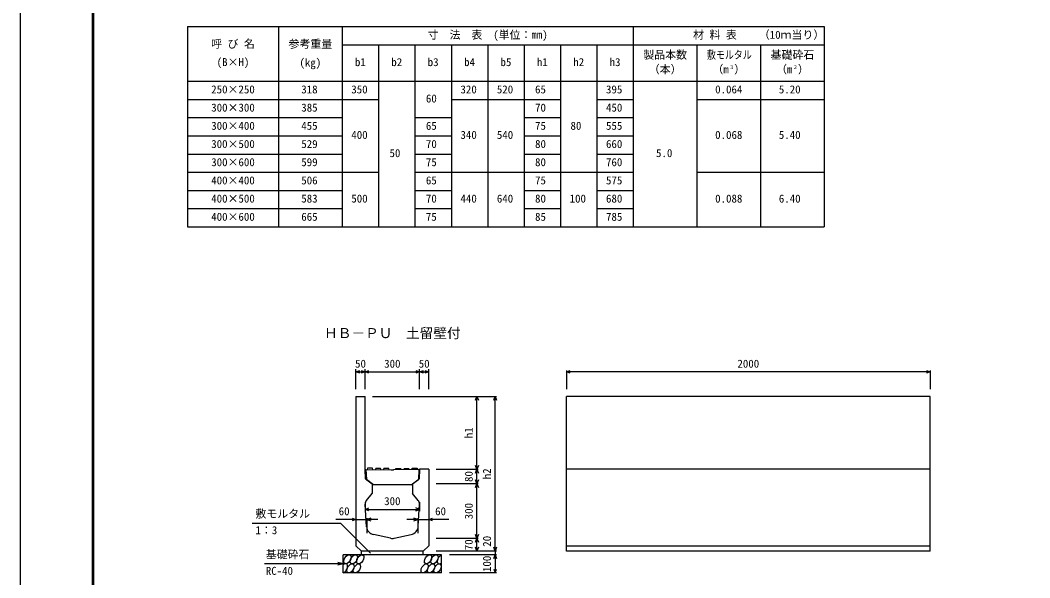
# Model space of a CAD drawing. Units: millimetres, scale not verified. Extents: x -16800 to 16800, y -5940 to 5940.
# Drawn here: x -16800 to -11250, y 41 to 3106 of the extents above; entities that cross this region are included whole.
import ezdxf
from ezdxf.enums import TextEntityAlignment as Align

# ---------------------------------------------------------------- set-up
doc = ezdxf.new("R2010")
doc.units = ezdxf.units.MM
doc.header["$LTSCALE"] = 20
for name, color, linetype, lineweight in [('0-0_DIM', 7, 'Continuous', 25), ('0-1_Defpoints', 5, 'Continuous', 25), ('0-2_HATCH', 6, 'Continuous', 25), ('0-3_HYO', 3, 'Continuous', 25), ('0-4_HYO2', 4, 'Continuous', 25), ('0-5_OUTLINE', 3, 'Continuous', 25), ('0-6_TXT', 7, 'Continuous', 25), ('0-7_WAKU', 3, 'Continuous', 25)]:
    doc.layers.add(name, color=color, linetype=linetype, lineweight=lineweight)
doc.styles.add('ＭＳ ゴシック', font='')
doc.styles.get('ＭＳ ゴシック').set_extended_font_data('MS Gothic')

msp = doc.modelspace()

# ---------------------------------------------------------------- linework, layer by layer
at = {"layer": '0-0_DIM'}
for p, q in [((-14954.3, 1077.78), (-14954.3, 1187.78)), ((-14954.3, 1172.78), (-14904.3, 1172.78)), ((-14904.3, 1077.78), (-14904.3, 1187.78)), ((-14904.3, 1172.78), (-14604.3, 1172.78)), ((-14604.3, 1077.78), (-14604.3, 1187.78)), ((-14604.3, 1172.78), (-14554.3, 1172.78)), ((-14554.3, 1077.78), (-14554.3, 1187.78)), ((-13797.57, 1180.28), (-13797.57, 1077.78)), ((-11797.57, 1172.78), (-13797.57, 1172.78)), ((-11797.57, 1180.28), (-11797.57, 1077.78)), ((-14864.3, 1037.78), (-14181.8, 1037.78)), ((-14289.3, 637.78), (-14289.3, 1037.78)), ((-14189.3, 187.78), (-14189.3, 1037.78)), ((-14514.3, 637.78), (-14281.8, 637.78)), ((-14281.8, 557.78), (-14514.3, 557.78)), ((-14904.3, 457.78), (-14904.3, 406.77)), ((-14604.3, 457.78), (-14604.3, 406.77)), ((-14904.3, 417.38), (-14604.3, 417.38)), ((-15037.32, 339.59), (-15525.26, 339.59)), ((-14954.3, 361.84), (-15064.3, 361.84)), ((-15037.32, 339.59), (-14873.67, 175.93)), ((-14954.3, 361.84), (-14894.3, 361.84)), ((-14894.3, 369.34), (-14894.3, 286.64)), ((-14834.3, 361.84), (-14894.3, 361.84)), ((-14614.3, 361.84), (-14674.3, 361.84)), ((-14614.3, 369.34), (-14614.3, 286.64)), ((-14614.3, 361.84), (-14554.3, 361.84)), ((-14444.3, 361.84), (-14554.3, 361.84)), ((-14281.8, 257.78), (-14514.3, 257.78)), ((-14289.3, 187.78), (-14289.3, 257.78)), ((-14181.8, 187.78), (-14514.3, 187.78)), ((-14181.8, 167.78), (-14439.3, 167.78)), ((-15024.3, 117.78), (-15457.61, 117.78)), ((-15024.3, 117.78), (-15053.28, 125.54)), ((-15024.3, 117.78), (-15053.28, 110.01)), ((-14181.8, 67.78), (-14439.3, 67.78))]:
    msp.add_line(p, q, dxfattribs=at)
for points in [[(-14933.16, 1165.08), (-14954.3, 1172.78), (-14933.16, 1180.47)], [(-14925.44, 1180.47), (-14904.3, 1172.78), (-14925.44, 1165.08)], [(-14883.16, 1165.08), (-14904.3, 1172.78), (-14883.16, 1180.47)], [(-14625.44, 1180.47), (-14604.3, 1172.78), (-14625.44, 1165.08)], [(-14583.16, 1165.08), (-14604.3, 1172.78), (-14583.16, 1180.47)], [(-14575.44, 1180.47), (-14554.3, 1172.78), (-14575.44, 1165.08)], [(-13776.43, 1165.08), (-13797.57, 1172.78), (-13776.43, 1180.47)], [(-11818.72, 1180.47), (-11797.57, 1172.78), (-11818.72, 1165.08)], [(-14297, 1016.64), (-14289.3, 1037.78), (-14281.6, 1016.64)], [(-14197, 1016.64), (-14189.3, 1037.78), (-14181.6, 1016.64)], [(-14281.6, 658.92), (-14289.3, 637.78), (-14297, 658.92)], [(-14297, 616.64), (-14289.3, 637.78), (-14281.6, 616.64)], [(-14289.3, 257.78), (-14289.3, 557.78), (-14289.3, 637.78)], [(-14281.6, 578.92), (-14289.3, 557.78), (-14297, 578.92)], [(-14297, 536.64), (-14289.3, 557.78), (-14281.6, 536.64)], [(-14883.16, 409.68), (-14904.3, 417.38), (-14883.16, 425.07)], [(-14625.44, 409.68), (-14604.3, 417.38), (-14625.44, 425.07)], [(-14975.44, 369.53), (-14954.3, 361.84), (-14975.44, 354.14)], [(-14873.16, 369.53), (-14894.3, 361.84), (-14873.16, 354.14)], [(-14635.44, 354.14), (-14614.3, 361.84), (-14635.44, 369.53)], [(-14533.16, 354.14), (-14554.3, 361.84), (-14533.16, 369.53)], [(-14281.6, 278.92), (-14289.3, 257.78), (-14297, 278.92)], [(-14297, 236.64), (-14289.3, 257.78), (-14281.6, 236.64)], [(-14281.6, 208.92), (-14289.3, 187.78), (-14297, 208.92)], [(-14181.6, 208.92), (-14189.3, 187.78), (-14197, 208.92)], [(-14197, 146.64), (-14189.3, 167.78), (-14181.6, 146.64)], [(-14189.3, 187.78), (-14189.3, 167.78), (-14189.3, 67.78)], [(-14197, 88.92), (-14189.3, 67.78), (-14181.6, 88.92)]]:
    msp.add_lwpolyline(points, dxfattribs=at)
at = {"layer": '0-1_Defpoints'}
msp.add_lwpolyline([(-16800, -5940), (0, -5940), (0, 5940), (-16800, 5940)], close=True, dxfattribs=at)
at = {"layer": '0-2_HATCH'}
for p, q in [((-14862.3, 636.35), (-14863.8, 642.87)), ((-14817.3, 635.89), (-14818.8, 642.41)), ((-14772.3, 635.43), (-14773.8, 641.95)), ((-14736.3, 635.43), (-14734.8, 641.95)), ((-14691.3, 635.89), (-14689.8, 642.41)), ((-14646.3, 636.35), (-14644.8, 642.87))]:
    msp.add_line(p, q, dxfattribs=at)
for points in [[(-14863.75, 642.87), (-14890.75, 643.14), (-14892.3, 636.66)], [(-14818.75, 642.41), (-14845.75, 642.68), (-14847.3, 636.2)], [(-14773.75, 641.95), (-14800.75, 642.22), (-14802.3, 635.74)], [(-14734.85, 641.95), (-14707.85, 642.22), (-14706.3, 635.74)], [(-14689.85, 642.41), (-14662.85, 642.68), (-14661.3, 636.2)], [(-14644.85, 642.87), (-14617.85, 643.14), (-14616.3, 636.66)]]:
    msp.add_lwpolyline(points, dxfattribs=at)
for centre in [(-15001.41, 142.78), (-14965.93, 142.78), (-14930.46, 142.78), (-14558.25, 142.78), (-14522.78, 142.78), (-14984.53, 92.78), (-14949.05, 92.78), (-14576.85, 92.78), (-14541.37, 92.78), (-14505.89, 92.78)]:
    msp.add_ellipse(centre, major_axis=(14.54, 23.54), ratio=0.5792, dxfattribs=at)
for centre, start_param, end_param in [((-14487.3, 142.78), 0.6666252, 4.1103269), ((-15020, 92.78), 3.7419964, 7.318141)]:
    msp.add_ellipse(centre, major_axis=(14.54, 23.54), ratio=0.5792, start_param=start_param, end_param=end_param, dxfattribs=at)
at = {"layer": '0-3_HYO'}
for p, q in [((-15879.94, 3070.16), (-12379.94, 3070.16)), ((-15879.94, 3070.16), (-15879.94, 1970.16)), ((-15379.94, 3070.16), (-15379.94, 1970.16)), ((-15029.94, 3070.16), (-15029.94, 1970.16)), ((-13429.94, 3070.16), (-13429.94, 1970.16)), ((-12379.94, 3070.16), (-12379.94, 1970.16)), ((-15029.94, 2970.16), (-13429.94, 2970.16)), ((-14829.94, 2970.16), (-14829.94, 1970.16)), ((-14629.94, 2970.16), (-14629.94, 1970.16)), ((-14429.94, 2970.16), (-14429.94, 1970.16)), ((-14229.94, 2970.16), (-14229.94, 1970.16)), ((-14029.94, 2970.16), (-14029.94, 1970.16)), ((-13829.94, 2970.16), (-13829.94, 1970.16)), ((-13629.94, 2970.16), (-13629.94, 1970.16)), ((-13429.94, 2970.16), (-12379.94, 2970.16)), ((-13429.94, 2970.16), (-13429.94, 1970.16)), ((-13079.94, 2970.16), (-13079.94, 1970.16)), ((-12729.94, 2970.16), (-12729.94, 1970.16)), ((-15879.94, 2770.16), (-12379.94, 2770.16)), ((-15879.94, 1970.16), (-12379.94, 1970.16))]:
    msp.add_line(p, q, dxfattribs=at)
at = {"layer": '0-4_HYO2'}
for p, q in [((-15879.94, 2670.16), (-14829.94, 2670.16)), ((-15379.94, 2670.16), (-15029.94, 2670.16)), ((-14429.94, 2670.16), (-13829.94, 2670.16)), ((-13629.94, 2670.16), (-13429.94, 2670.16)), ((-13079.94, 2670.16), (-12379.94, 2670.16)), ((-15879.94, 2570.16), (-15379.94, 2570.16)), ((-15379.94, 2570.16), (-15029.94, 2570.16)), ((-14629.94, 2570.16), (-14429.94, 2570.16)), ((-14029.94, 2570.16), (-13829.94, 2570.16)), ((-13629.94, 2570.16), (-13429.94, 2570.16)), ((-15879.94, 2470.16), (-15379.94, 2470.16)), ((-15379.94, 2470.16), (-15029.94, 2470.16)), ((-14629.94, 2470.16), (-14429.94, 2470.16)), ((-14029.94, 2470.16), (-13829.94, 2470.16)), ((-13629.94, 2470.16), (-13429.94, 2470.16)), ((-15879.94, 2370.16), (-15379.94, 2370.16)), ((-15379.94, 2370.16), (-15029.94, 2370.16)), ((-14629.94, 2370.16), (-14429.94, 2370.16)), ((-14029.94, 2370.16), (-13829.94, 2370.16)), ((-13629.94, 2370.16), (-13429.94, 2370.16)), ((-15879.94, 2270.16), (-14829.94, 2270.16)), ((-15379.94, 2270.16), (-15029.94, 2270.16)), ((-14629.94, 2270.16), (-13429.94, 2270.16)), ((-13079.94, 2270.16), (-12379.94, 2270.16)), ((-15879.94, 2170.16), (-15379.94, 2170.16)), ((-15379.94, 2170.16), (-15029.94, 2170.16)), ((-14629.94, 2170.16), (-14429.94, 2170.16)), ((-14029.94, 2170.16), (-13829.94, 2170.16)), ((-13629.94, 2170.16), (-13429.94, 2170.16)), ((-15879.94, 2070.16), (-15379.94, 2070.16)), ((-15379.94, 2070.16), (-15029.94, 2070.16)), ((-14629.94, 2070.16), (-14429.94, 2070.16)), ((-14029.94, 2070.16), (-13829.94, 2070.16)), ((-13629.94, 2070.16), (-13429.94, 2070.16))]:
    msp.add_line(p, q, dxfattribs=at)
at = {"layer": '0-5_OUTLINE'}
for p, q in [((-14954.3, 1037.78), (-14954.3, 217.78)), ((-14954.3, 1037.78), (-14904.3, 1037.78)), ((-14904.3, 637.78), (-14904.3, 1037.78)), ((-14901.3, 584.91), (-14904.3, 637.78)), ((-14899.28, 636.73), (-14760.32, 635.31)), ((-14899.28, 636.73), (-14897.21, 581.83)), ((-14760.32, 635.31), (-14758.8, 632.11)), ((-14749.8, 632.11), (-14758.8, 632.11)), ((-14748.28, 635.31), (-14749.8, 632.11)), ((-14609.3, 636.73), (-14748.28, 635.31)), ((-14609.3, 636.73), (-14611.37, 581.84)), ((-14604.3, 637.78), (-14607.3, 584.91)), ((-14554.3, 637.78), (-14604.3, 637.78)), ((-14554.3, 637.78), (-14554.3, 217.78)), ((-11802.07, 637.78), (-13793.07, 637.78)), ((-14901.3, 584.91), (-14865.3, 557.78)), ((-14857.3, 551.75), (-14897.21, 581.83)), ((-14865.3, 557.78), (-14865.3, 504.26)), ((-14651.3, 551.75), (-14611.37, 581.84)), ((-14643.3, 557.78), (-14607.3, 584.91)), ((-14643.3, 557.78), (-14643.3, 504.26)), ((-14896.63, 466.92), (-14865.3, 504.26)), ((-14651.3, 551.75), (-14857.3, 551.75)), ((-14611.97, 466.92), (-14643.3, 504.26)), ((-14896.32, 322.05), (-14903.6, 445.87)), ((-14612.13, 324.61), (-14605, 445.87)), ((-14764.78, 258.89), (-14857.1, 278.67)), ((-14743.82, 258.89), (-14651.57, 278.66)), ((-14484.3, 167.78), (-15024.3, 167.78)), ((-15024.3, 67.78), (-15024.3, 167.78)), ((-14954.3, 217.78), (-14924.3, 187.78)), ((-14584.3, 187.78), (-14924.3, 187.78)), ((-14924.3, 167.78), (-14924.3, 187.78)), ((-14584.3, 187.78), (-14554.3, 217.78)), ((-14584.3, 167.78), (-14584.3, 187.78)), ((-14484.3, 67.78), (-14484.3, 167.78)), ((-13797.57, 217.78), (-11797.57, 217.78)), ((-14484.3, 67.78), (-15024.3, 67.78))]:
    msp.add_line(p, q, dxfattribs=at)
for points in [[(-11797.57, 187.78), (-13797.57, 187.78), (-13797.57, 1037.78)], [(-11797.57, 187.78), (-11797.57, 1037.78), (-13797.57, 1037.78)]]:
    msp.add_lwpolyline(points, dxfattribs=at)
for centre, radius, start, end in [((-14873.65, 447.63), 30, 139.99998, 183.36644), ((-14634.95, 447.63), 30, 356.63351, 39.99998), ((-14846.62, 327.56), 50, 180.40767, 180.40898), ((-14846.62, 327.56), 50, 186.32364, 257.90523), ((-14662.05, 327.55), 50, 282.17398, 356.65463), ((-14754.3, 307.78), 50, 257.90523, 282.09473)]:
    msp.add_arc(centre, radius, start, end, dxfattribs=at)
at = {"layer": '0-7_WAKU', "lineweight": 50}
msp.add_lwpolyline([(-16400, -5540), (-400, -5540), (-400, 5540), (-16400, 5540)], close=True, dxfattribs=at)

# ---------------------------------------------------------------- texts
at = {"layer": '0-0_DIM', "style": 'ＭＳ ゴシック'}
for s, p in [('50', (-14959.3, 1182.78)), ('300', (-14799.3, 1182.78)), ('50', (-14609.3, 1182.78)), ('2000', (-12857.57, 1182.78)), ('300', (-14799.3, 427.38)), ('敷モルタル', (-15506.84, 358.32)), ('60', (-15049.3, 371.84)), ('60', (-14519.3, 371.84)), ('1：3', (-15506.84, 267.63)), ('基礎砕石', (-15450.06, 134.95)), ('RC-40', (-15450.06, 44.26))]:
    msp.add_text(s, height=43.99, dxfattribs=at).set_placement(p, align=Align.BOTTOM_LEFT)
for s, p in [('h1', (-14299.3, 807.78)), ('80', (-14299.3, 567.78)), ('h2', (-14199.3, 582.78)), ('300', (-14299.3, 362.78)), ('70', (-14299.3, 192.78)), ('20', (-14199.3, 212.09)), ('100', (-14199.3, 72.78))]:
    msp.add_text(s, height=43.99, rotation=90, dxfattribs=at).set_placement(p, align=Align.BOTTOM_LEFT)
at = {"layer": '0-6_TXT', "style": 'ＭＳ ゴシック'}
for s, height, p in [('寸\u3000法\u3000表\u3000(単位：㎜)', 43.99, (-14559.94, 2990.16)), ('材 料 表', 43.99, (-13101.04, 2990.16)), ('（', 43.99, (-12739.94, 2990.16)), ('当', 43.99, (-12559.94, 2990.16)), ('）', 43.99, (-12439.94, 2990.16)), ('呼 び 名', 43.99, (-15749.94, 2940.16)), ('参考重量', 43.99, (-15324.94, 2940.16)), ('1', 43.99, (-12679.94, 2990.16)), ('0', 43.99, (-12649.94, 2990.16)), ('ｍ', 43.99, (-12619.94, 2990.16)), ('り', 43.99, (-12499.94, 2990.16)), ('製品本数', 43.99, (-13374.94, 2880.16)), ('基礎砕石', 43.99, (-12674.94, 2880.16)), ('(B×H)', 43.99, (-15719.94, 2840.16)), ('(kg)', 43.99, (-15264.94, 2837.4)), ('b1', 43.99, (-14959.94, 2840.16)), ('b2', 43.99, (-14759.94, 2840.16)), ('b3', 43.99, (-14559.94, 2840.16)), ('b4', 43.99, (-14359.94, 2840.16)), ('b5', 43.99, (-14159.94, 2840.16)), ('h1', 43.99, (-13959.94, 2840.16)), ('h2', 43.99, (-13759.94, 2840.16)), ('h3', 43.99, (-13559.94, 2840.16)), ('（本）', 43.99, (-13344.94, 2800.16)), ('（m ）', 43.99, (-12994.94, 2800.16)), ('3', 21.99, (-12897.46, 2830.16)), ('（m ）', 43.99, (-12644.94, 2800.16)), ('2', 21.99, (-12547.46, 2830.16)), ('250×250', 43.99, (-15749.94, 2690.16)), ('318', 43.99, (-15254.94, 2690.16)), ('350', 43.99, (-14979.94, 2690.16)), ('320', 43.99, (-14379.94, 2690.16)), ('520', 43.99, (-14179.94, 2690.16)), ('65', 43.99, (-13969.94, 2690.16)), ('395', 43.99, (-13579.94, 2690.16)), ('0.064', 43.99, (-12979.94, 2690.16)), ('5.20', 43.99, (-12629.94, 2690.16)), ('60', 43.99, (-14569.94, 2640.16)), ('300×300', 43.99, (-15749.94, 2590.16)), ('385', 43.99, (-15254.94, 2590.16)), ('70', 43.99, (-13969.94, 2590.16)), ('450', 43.99, (-13579.94, 2590.16)), ('300×400', 43.99, (-15749.94, 2490.16)), ('455', 43.99, (-15254.94, 2490.16)), ('65', 43.99, (-14569.94, 2490.16)), ('75', 43.99, (-13969.94, 2490.16)), (' 80', 43.99, (-13804.94, 2490.16)), ('555', 43.99, (-13579.94, 2490.16)), ('300×500', 43.99, (-15749.94, 2390.16)), ('529', 43.99, (-15254.94, 2390.16)), ('400', 43.99, (-14979.94, 2440.16)), ('70', 43.99, (-14569.94, 2390.16)), ('340', 43.99, (-14379.94, 2440.16)), ('540', 43.99, (-14179.94, 2440.16)), ('80', 43.99, (-13969.94, 2390.16)), ('660', 43.99, (-13579.94, 2390.16)), ('0.068', 43.99, (-12979.94, 2440.16)), ('5.40', 43.99, (-12629.94, 2440.16)), ('50', 43.99, (-14769.94, 2340.16)), ('5.0', 43.99, (-13304.94, 2340.16)), ('300×600', 43.99, (-15749.94, 2290.16)), ('599', 43.99, (-15254.94, 2290.16)), ('75', 43.99, (-14569.94, 2290.16)), ('80', 43.99, (-13969.94, 2290.16)), ('760', 43.99, (-13579.94, 2290.16)), ('400×400', 43.99, (-15749.94, 2190.16)), ('506', 43.99, (-15254.94, 2190.16)), ('65', 43.99, (-14569.94, 2190.16)), ('75', 43.99, (-13969.94, 2190.16)), ('575', 43.99, (-13579.94, 2190.16)), ('400×500', 43.99, (-15749.94, 2090.16)), ('583', 43.99, (-15254.94, 2090.16)), ('500', 43.99, (-14979.94, 2090.16)), ('70', 43.99, (-14569.94, 2090.16)), ('440', 43.99, (-14379.94, 2090.16)), ('640', 43.99, (-14179.94, 2090.16)), ('80', 43.99, (-13969.94, 2090.16)), ('100', 43.99, (-13779.94, 2090.16)), ('680', 43.99, (-13579.94, 2090.16)), ('0.088', 43.99, (-12979.94, 2090.16)), ('6.40', 43.99, (-12629.94, 2090.16)), ('400×600', 43.99, (-15749.94, 1990.17)), ('665', 43.99, (-15254.94, 1990.16)), ('75', 43.99, (-14569.94, 1990.16)), ('85', 43.99, (-13969.94, 1990.16)), ('785', 43.99, (-13579.94, 1990.16)), ('ＨＢ－ＰＵ\u3000土留壁付', 54.99, (-15129.3, 1342.07))]:
    msp.add_text(s, height=height, dxfattribs=at).set_placement(p, align=Align.BOTTOM_LEFT)
at = {"layer": '0-6_TXT', "style": 'ＭＳ ゴシック', "width": 0.8}
msp.add_text('敷モルタル', height=43.99, dxfattribs=at).set_placement((-13024.94, 2880.16), align=Align.BOTTOM_LEFT)

doc.saveas('drawing.dxf')
